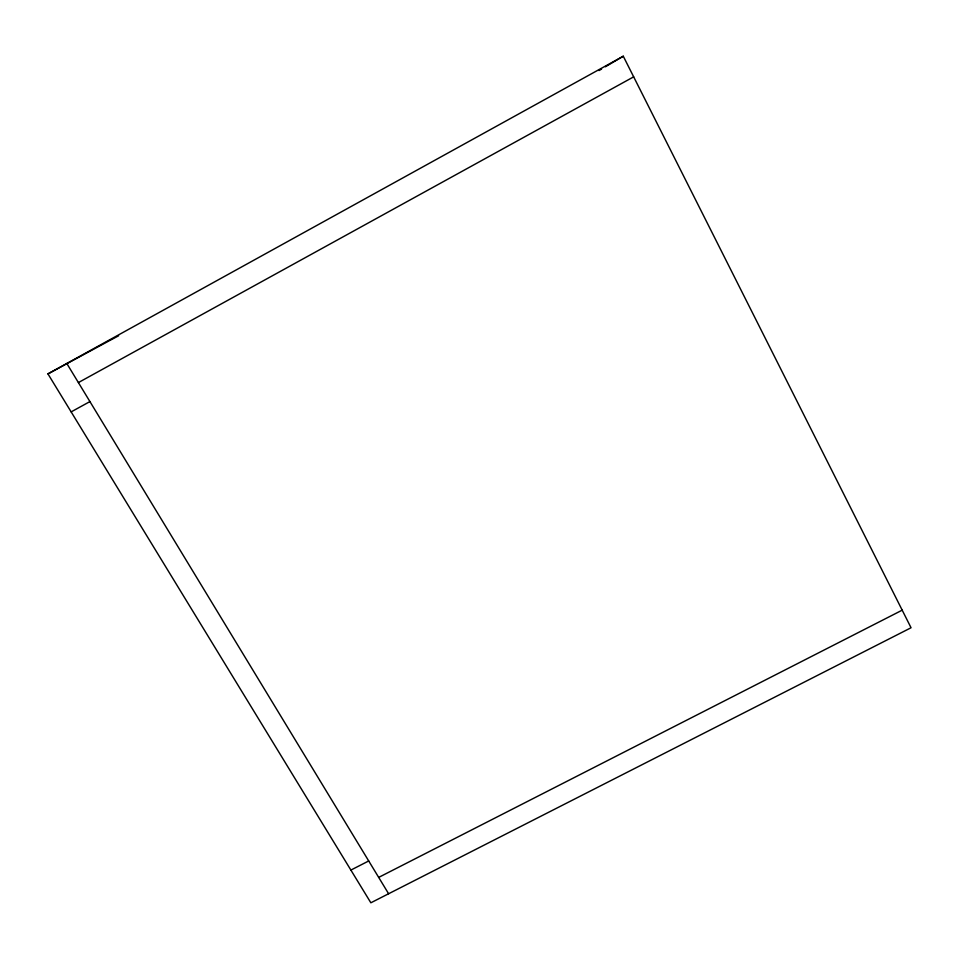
<?xml version="1.0" encoding="UTF-8"?>
<svg xmlns="http://www.w3.org/2000/svg" width="959" height="959" viewBox="0 0 959 959"><rect width="100%" height="100%" fill="white"/><g stroke="black" fill="none" stroke-linecap="round" stroke-linejoin="round"><path stroke-width="1.44" d="M599.015 70.57L601.569 69.06M605.405 66.794L623.278 56.209L911.05 627.749L370.857 902.791L47.95 373.89L623.278 56.209M78.398 382.581L633.671 76.84M71.146 411.891L89.918 401.581M47.95 373.89L108.115 341.392M108.99 340.924L118.616 335.782M350.886 870.077L368.7 860.966M378.685 877.401L902.191 610.164M66.806 363.485L388.611 893.752"/></g></svg>
